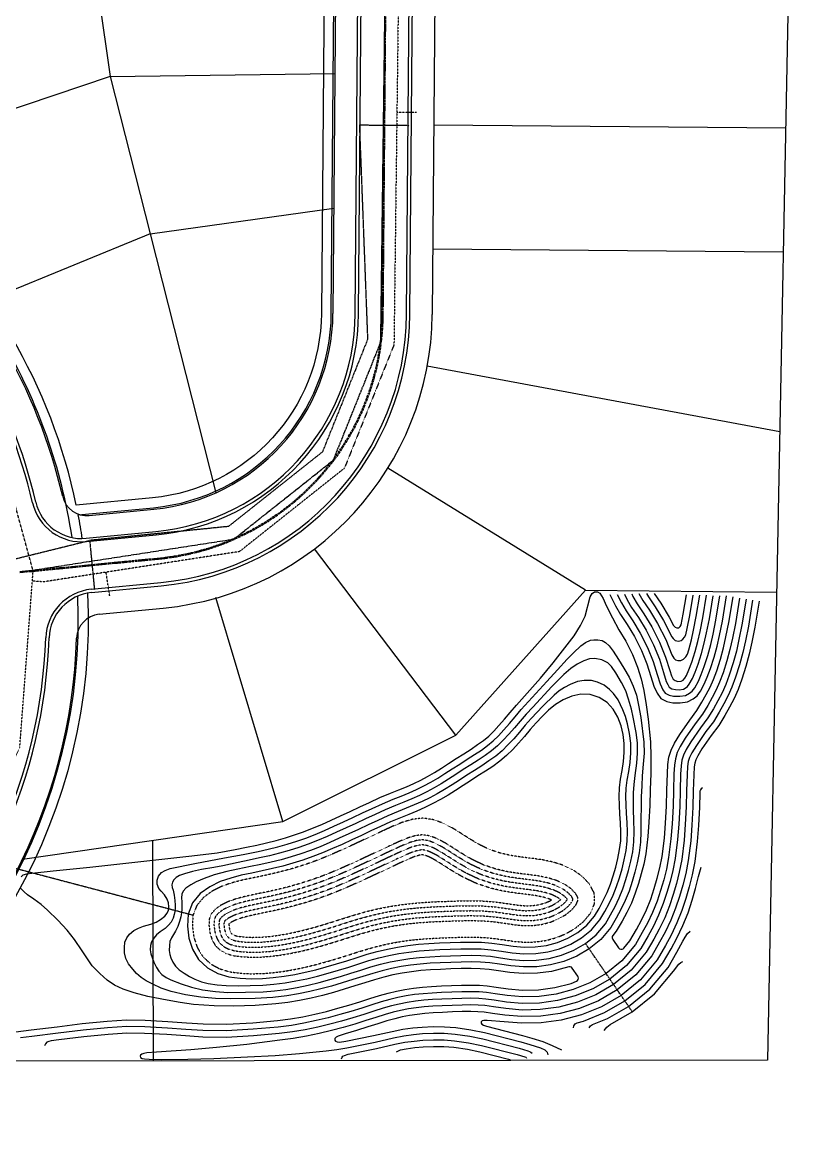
# Model space of a CAD drawing. Header units: metres. Extents: x 2434713 to 2437276, y 412026 to 418243.
# Drawn here: x 2436569 to 2437036, y 412930 to 413608 of the extents above; entities that cross this region are included whole.
import ezdxf

# ---------------------------------------------------------------- set-up
doc = ezdxf.new("R2010")
doc.units = ezdxf.units.M
for name, pattern in [('HIDDEN2', [0.1875, 0.125, -0.0625]), ('RES_SURVEY$0$CENTER', [2, 1.25, -0.25, 0.25, -0.25]), ('SANITARY', [1.7, 1.5, -0.2]), ('STORM', [0.6, 0.5, -0.1])]:
    doc.linetypes.add(name, pattern=pattern)
for name, color, linetype in [('P-CONT', 3, 'Continuous'), ('P-CURB', 2, 'Continuous'), ('P-SW', 241, 'Continuous'), ('P-U-SAN', 6, 'SANITARY'), ('P-U-STM', 4, 'STORM'), ('P-U-WAT', 7, 'HIDDEN2'), ('RES_SURVEY$0$P-LOTLINE', 3, 'Continuous')]:
    doc.layers.add(name, color=color, linetype=linetype)
doc.layers.add('RES_SURVEY$0$P-CL', color=7, linetype='RES_SURVEY$0$CENTER', lineweight=50, true_color=0xc2cc0000)

msp = doc.modelspace()

# ---------------------------------------------------------------- linework, layer by layer
at = {"layer": 'P-CONT'}
for points, elevation in [([(2437002.37, 413260.03), (2436999.82, 413244.53), (2436998.06, 413235.73), (2436996.55, 413228.94), (2436994.63, 413221.96), (2436992.37, 413214.77), (2436990.28, 413209.2), (2436988.24, 413204.47), (2436985.74, 413199.83), (2436983.08, 413194.99), (2436979.86, 413189.74), (2436975.51, 413183.9), (2436969.52, 413175.28), (2436966.53, 413170.32), (2436964.67, 413166.55), (2436963.52, 413162.81), (2436962.99, 413159.02), (2436962.68, 413153.63), (2436962.34, 413143.72), (2436962.14, 413134.06), (2436961.56, 413123.51), (2436960.88, 413114.39), (2436959.48, 413103.14), (2436958.08, 413096.03), (2436956.47, 413089.52), (2436954.64, 413083.16), (2436952.44, 413076.61), (2436949.77, 413069.92), (2436946.68, 413063.46), (2436943.55, 413057.68), (2436939.35, 413050.43), (2436931.25, 413040.65), (2436921.63, 413032.93), (2436911.87, 413027.28), (2436901.77, 413023.17), (2436891.48, 413020.46), (2436881.2, 413019.07), (2436871.1, 413018.86), (2436861.95, 413019.64), (2436854.66, 413020.72), (2436849.35, 413021.47), (2436844.86, 413021.83), (2436839.97, 413021.95), (2436834.44, 413021.87), (2436828.4, 413021.68), (2436822.27, 413021.44), (2436816.47, 413021.14), (2436811.03, 413020.73), (2436805.85, 413020.15), (2436800.78, 413019.38), (2436795.8, 413018.41), (2436790.88, 413017.24), (2436785.76, 413015.79), (2436780.13, 413014.03), (2436773.97, 413012.07), (2436767.41, 413010.03), (2436760.63, 413008.05), (2436753.65, 413006.17), (2436746.46, 413004.43), (2436739.07, 413002.88), (2436731.43, 413001.58), (2436723.54, 413000.58), (2436708.34, 412999.21), (2436692.22, 412998.31), (2436678.02, 412998.45), (2436667.69, 412999.14), (2436656.49, 412999.95), (2436642.89, 413000.67), (2436631.89, 413000.87), (2436620.38, 413000.06), (2436605.51, 412998.69), (2436590.38, 412996.76), (2436574.56, 412994.9), (2436567.69, 412994)], 952), ([(2436568.06, 413091.38), (2436569.31, 413092.55), (2436571.57, 413093.3), (2436574.66, 413093.72), (2436587.44, 413095.06), (2436609.58, 413097.31), (2436625.89, 413099.05), (2436671.19, 413104.02), (2436686.54, 413106.01), (2436697.52, 413107.93), (2436704.29, 413109.37), (2436710.52, 413110.64), (2436716.42, 413111.96), (2436722.19, 413113.39), (2436727.86, 413114.98), (2436733.41, 413116.72), (2436738.86, 413118.63), (2436744.28, 413120.76), (2436749.8, 413123.11), (2436755.44, 413125.63), (2436761.18, 413128.27), (2436766.96, 413130.96), (2436772.75, 413133.67), (2436778.64, 413136.44), (2436784.91, 413139.33), (2436791.43, 413141.99), (2436796.36, 413143.97), (2436801.02, 413145.91), (2436805.43, 413147.86), (2436809.61, 413149.91), (2436813.72, 413152.14), (2436817.89, 413154.59), (2436822.15, 413157.23), (2436826.51, 413160.03), (2436831.01, 413162.95), (2436835.6, 413165.89), (2436840.02, 413168.7), (2436844.03, 413171.37), (2436847.56, 413173.94), (2436850.7, 413176.58), (2436853.74, 413179.55), (2436856.89, 413182.96), (2436860.17, 413186.75), (2436863.65, 413190.86), (2436867.42, 413195.19), (2436881.92, 413211.6), (2436889.76, 413220.88), (2436902.45, 413237.17), (2436906.22, 413243.51), (2436908.96, 413249.09), (2436912.11, 413260.84), (2436913.15, 413262.85), (2436914.76, 413263.84), (2436916.45, 413263.86), (2436917.81, 413263.01), (2436919.95, 413259.76), (2436921.78, 413255.5), (2436925.54, 413248.08), (2436929.4, 413240.75), (2436933.6, 413233.86), (2436937.63, 413225.91), (2436940.69, 413218.3), (2436942.93, 413211.08), (2436944.47, 413204.03), (2436945.93, 413195.45), (2436947.19, 413186.78), (2436948.54, 413173.1), (2436948.71, 413164.08), (2436948.69, 413154), (2436948.35, 413144.1), (2436948.15, 413134.59), (2436947.59, 413124.41), (2436946.95, 413115.77), (2436945.65, 413105.36), (2436944.41, 413099.07), (2436942.94, 413093.14), (2436941.27, 413087.32), (2436939.29, 413081.44), (2436936.93, 413075.53), (2436934.21, 413069.81), (2436931.33, 413064.53), (2436927.82, 413058.45), (2436925.78, 413055.99), (2436925.4, 413055.28), (2436925.33, 413054.49), (2436925.66, 413053.58), (2436929.19, 413048.43), (2436929.76, 413047.88), (2436930.5, 413047.59), (2436931.3, 413047.61), (2436932.02, 413047.95), (2436932.38, 413048.29), (2436936.06, 413052.72), (2436940.06, 413059.64), (2436943.12, 413065.27), (2436946.1, 413071.52), (2436948.68, 413077.99), (2436950.82, 413084.35), (2436952.6, 413090.56), (2436954.18, 413096.9), (2436955.53, 413103.77), (2436956.9, 413114.78), (2436957.57, 413123.77), (2436958.14, 413134.21), (2436958.34, 413143.83), (2436958.69, 413153.81), (2436959, 413159.41), (2436959.61, 413163.69), (2436960.94, 413168.03), (2436963.02, 413172.24), (2436966.16, 413177.45), (2436972.26, 413186.24), (2436976.54, 413191.98), (2436979.62, 413197), (2436982.23, 413201.74), (2436984.63, 413206.22), (2436986.57, 413210.7), (2436988.59, 413216.07), (2436990.79, 413223.09), (2436992.66, 413229.91), (2436994.14, 413236.55), (2436995.88, 413245.24), (2436998.42, 413260.68)], 953), ([(2437006.31, 413259.38), (2437003.75, 413243.81), (2437001.97, 413234.9), (2437000.43, 413227.98), (2436998.47, 413220.83), (2436996.15, 413213.47), (2436993.99, 413207.7), (2436991.84, 413202.73), (2436989.25, 413197.92), (2436986.54, 413192.98), (2436983.17, 413187.49), (2436978.76, 413181.56), (2436972.88, 413173.1), (2436970.04, 413168.4), (2436968.4, 413165.07), (2436967.44, 413161.94), (2436966.97, 413158.62), (2436966.68, 413153.45), (2436966.34, 413143.6), (2436966.14, 413133.91), (2436965.55, 413123.26), (2436964.86, 413113.99), (2436963.43, 413102.5), (2436961.99, 413095.17), (2436960.33, 413088.49), (2436958.46, 413081.97), (2436956.2, 413075.23), (2436953.43, 413068.32), (2436950.25, 413061.64), (2436947.04, 413055.72), (2436942.65, 413048.13), (2436934.07, 413037.79), (2436923.9, 413029.62), (2436913.63, 413023.68), (2436903.03, 413019.36), (2436892.26, 413016.53), (2436881.51, 413015.07), (2436870.97, 413014.86), (2436861.48, 413015.67), (2436854.09, 413016.76), (2436848.91, 413017.49), (2436844.65, 413017.83), (2436839.95, 413017.95), (2436834.54, 413017.87), (2436828.54, 413017.68), (2436822.45, 413017.45), (2436816.73, 413017.15), (2436811.41, 413016.74), (2436806.37, 413016.18), (2436801.46, 413015.43), (2436796.65, 413014.5), (2436791.89, 413013.36), (2436786.9, 413011.95), (2436781.34, 413010.22), (2436775.17, 413008.25), (2436768.56, 413006.2), (2436761.71, 413004.2), (2436754.64, 413002.29), (2436747.34, 413000.53), (2436739.81, 412998.95), (2436732.02, 412997.62), (2436723.97, 412996.6), (2436708.63, 412995.22), (2436692.31, 412994.31), (2436677.87, 412994.45), (2436667.41, 412995.15), (2436656.24, 412995.96), (2436642.75, 412996.67), (2436631.99, 412996.87), (2436620.7, 412996.07), (2436605.95, 412994.71), (2436590.87, 412992.79), (2436586.35, 412992.26), (2436584.85, 412991.9), (2436583.69, 412991.38), (2436582.82, 412990.46), (2436582.32, 412989.24)], 951), ([(2436923.91, 413262.12), (2436927.36, 413255.22), (2436930.32, 413250.11), (2436934.45, 413243.99), (2436938.84, 413236.79), (2436943.1, 413228.39), (2436946.35, 413220.31), (2436948.74, 413212.61), (2436950.54, 413206.8), (2436952.51, 413202.41), (2436954.75, 413199.36), (2436958.34, 413197.48), (2436962.01, 413196.67), (2436966.5, 413196.58), (2436970.89, 413197.3), (2436974.21, 413199), (2436976.63, 413200.8), (2436978.71, 413203.65), (2436981.03, 413207.96), (2436982.86, 413212.19), (2436984.8, 413217.38), (2436986.95, 413224.22), (2436988.78, 413230.87), (2436990.23, 413237.38), (2436991.94, 413245.96), (2436994.47, 413261.33)], 954), ([(2436928.34, 413262.19), (2436930.88, 413257.12), (2436933.72, 413252.23), (2436937.82, 413246.15), (2436942.34, 413238.74), (2436946.75, 413230.04), (2436950.12, 413221.65), (2436952.56, 413213.8), (2436954.29, 413208.22), (2436955.98, 413204.44), (2436957.43, 413202.48), (2436959.72, 413201.27), (2436962.49, 413200.66), (2436966.21, 413200.59), (2436969.63, 413201.15), (2436972.09, 413202.41), (2436973.76, 413203.65), (2436975.32, 413205.79), (2436977.43, 413209.71), (2436979.15, 413213.69), (2436981.02, 413218.68), (2436983.12, 413225.35), (2436984.9, 413231.83), (2436986.31, 413238.21), (2436988.01, 413246.68), (2436990.41, 413261.27)], 955), ([(2436932.73, 413262.36), (2436934.4, 413259.02), (2436937.11, 413254.35), (2436941.19, 413248.31), (2436945.83, 413240.69), (2436950.39, 413231.7), (2436953.9, 413222.99), (2436956.38, 413214.98), (2436958.03, 413209.63), (2436958.9, 413207.7), (2436959.79, 413206.22), (2436961.42, 413205.15), (2436963.63, 413204.64), (2436965.93, 413204.6), (2436968.36, 413204.99), (2436969.97, 413205.82), (2436970.89, 413206.5), (2436971.92, 413207.92), (2436973.82, 413211.45), (2436975.44, 413215.19), (2436977.24, 413219.98), (2436979.28, 413226.48), (2436981.01, 413232.8), (2436982.4, 413239.03), (2436984.07, 413247.39), (2436986.37, 413261.35)], 956), ([(2436937.14, 413262.5), (2436937.92, 413260.92), (2436940.5, 413256.48), (2436944.55, 413250.47), (2436949.33, 413242.63), (2436954.04, 413233.35), (2436957.67, 413224.33), (2436960.2, 413216.16), (2436961.2, 413212.95), (2436962.18, 413211.02), (2436963.34, 413210.08), (2436965.05, 413209.61), (2436966.97, 413209.76), (2436968.34, 413210.45), (2436969.2, 413211.5), (2436970.22, 413213.2), (2436971.73, 413216.69), (2436973.45, 413221.28), (2436975.44, 413227.61), (2436977.13, 413233.76), (2436978.49, 413239.86), (2436980.14, 413248.11), (2436982.38, 413261.75)], 957), ([(2436941.45, 413262.82), (2436943.89, 413258.6), (2436947.92, 413252.63), (2436952.83, 413244.58), (2436957.69, 413235.01), (2436961.44, 413225.68), (2436962.6, 413223.72), (2436963.58, 413222.74), (2436965.05, 413222.31), (2436966.93, 413222.33), (2436968.53, 413223.05), (2436969.78, 413224.44), (2436970.78, 413226.11), (2436971.6, 413228.74), (2436973.25, 413234.73), (2436974.57, 413240.69), (2436976.2, 413248.83), (2436978.33, 413261.74)], 958), ([(2436946.13, 413262.72), (2436947.29, 413260.73), (2436951.29, 413254.79), (2436956.32, 413246.53), (2436961.33, 413236.66), (2436962.12, 413235.46), (2436963.38, 413234.44), (2436964.5, 413234.06), (2436965.73, 413233.98), (2436967.01, 413234.32), (2436968.11, 413235.12), (2436969.06, 413236.31), (2436969.82, 413237.76), (2436970.66, 413241.51), (2436972.27, 413249.55), (2436974.27, 413261.7)], 959), ([(2436950.68, 413262.85), (2436954.66, 413256.95), (2436959.82, 413248.48), (2436962.4, 413243.4), (2436963.37, 413242.38), (2436964.41, 413242.01), (2436965.57, 413242.08), (2436966.48, 413242.81), (2436967.06, 413243.9), (2436968.33, 413250.26), (2436970.26, 413262.02)], 960), ([(2437010.26, 413258.73), (2437007.69, 413243.09), (2437005.88, 413234.08), (2437004.32, 413227.02), (2437002.31, 413219.7), (2436999.94, 413212.17), (2436997.7, 413206.2), (2436995.44, 413200.98), (2436992.77, 413196.01), (2436990, 413190.96), (2436986.49, 413185.25), (2436982, 413179.23), (2436976.24, 413170.92), (2436973.56, 413166.48), (2436972.13, 413163.59), (2436971.36, 413161.07), (2436970.96, 413158.23), (2436970.67, 413153.27), (2436970.34, 413143.49), (2436970.13, 413133.76), (2436969.55, 413123), (2436968.85, 413113.59), (2436967.38, 413101.87), (2436965.9, 413094.3), (2436964.2, 413087.45), (2436962.28, 413080.78), (2436959.95, 413073.86), (2436957.1, 413066.71), (2436953.81, 413059.82), (2436950.53, 413053.77), (2436945.94, 413045.84), (2436936.89, 413034.92), (2436926.17, 413026.31), (2436915.4, 413020.07), (2436904.3, 413015.56), (2436893.04, 413012.6), (2436881.82, 413011.08), (2436870.84, 413010.86), (2436861.02, 413011.69), (2436853.52, 413012.8), (2436848.47, 413013.51), (2436844.44, 413013.84), (2436839.93, 413013.95), (2436834.63, 413013.87), (2436828.68, 413013.68), (2436822.63, 413013.45), (2436816.98, 413013.16), (2436811.78, 413012.76), (2436806.89, 413012.21), (2436802.14, 413011.49), (2436797.49, 413010.59), (2436792.9, 413009.49), (2436788.04, 413008.12), (2436782.54, 413006.41), (2436776.37, 413004.43), (2436769.72, 413002.37), (2436762.79, 413000.35), (2436755.63, 412998.42), (2436748.22, 412996.63), (2436740.56, 412995.02), (2436732.61, 412993.67), (2436724.41, 412992.62), (2436704.45, 412990.04), (2436686.1, 412988.1), (2436670.75, 412986.81), (2436649.82, 412985.44), (2436644.06, 412984.96), (2436642.28, 412984.61), (2436641.05, 412984.1), (2436640.32, 412983.51), (2436640.05, 412982.86), (2436640.32, 412982.16), (2436641.21, 412981.52), (2436642.61, 412981.25), (2436645.42, 412981.04), (2436652.65, 412981.01), (2436668.94, 412981.21), (2436684.6, 412981.55), (2436704.9, 412982.45), (2436721.59, 412983.34), (2436736.29, 412984.57), (2436752.49, 412986.22), (2436758.98, 412987.02), (2436764.97, 412987.99), (2436782.01, 412991.49), (2436793.19, 412994.02), (2436799.4, 412995.31), (2436805.21, 412996.09), (2436810.68, 412996.58), (2436817.28, 412996.83), (2436823.87, 412996.77), (2436830.48, 412996.28), (2436839.28, 412995.02), (2436847.22, 412993.34), (2436869.04, 412987.77), (2436874.45, 412986.27), (2436875.47, 412985.85), (2436876.25, 412985.38), (2436876.93, 412984.86)], 950), ([(2437014.21, 413258.08), (2437011.62, 413242.37), (2437009.8, 413233.25), (2437008.2, 413226.05), (2437006.14, 413218.57), (2437003.72, 413210.86), (2437001.41, 413204.71), (2436999.05, 413199.24), (2436996.28, 413194.1), (2436993.46, 413188.95), (2436989.8, 413183), (2436985.25, 413176.89), (2436979.59, 413168.75), (2436977.07, 413164.56), (2436975.86, 413162.1), (2436975.27, 413160.2), (2436974.94, 413157.84), (2436974.67, 413153.08), (2436974.34, 413143.38), (2436974.13, 413133.61), (2436973.54, 413122.74), (2436972.83, 413113.2), (2436971.33, 413101.24), (2436969.8, 413093.43), (2436968.06, 413086.42), (2436966.1, 413079.59), (2436963.71, 413072.48), (2436960.77, 413065.11), (2436957.38, 413058), (2436954.01, 413051.81), (2436949.24, 413043.54), (2436939.71, 413032.06), (2436928.44, 413023), (2436917.16, 413016.47), (2436905.57, 413011.76), (2436893.82, 413008.67), (2436882.13, 413007.09), (2436870.71, 413006.85), (2436860.56, 413007.72), (2436852.95, 413008.84), (2436848.03, 413009.54), (2436844.23, 413009.84), (2436839.91, 413009.95), (2436834.72, 413009.88), (2436828.82, 413009.69), (2436822.81, 413009.46), (2436817.24, 413009.17), (2436812.16, 413008.78), (2436807.42, 413008.25), (2436802.82, 413007.55), (2436798.34, 413006.68), (2436793.91, 413005.62), (2436789.17, 413004.28), (2436783.74, 413002.59), (2436777.57, 413000.62), (2436770.87, 412998.54), (2436763.88, 412996.5), (2436759.69, 412995.11), (2436758.53, 412994.47), (2436757.8, 412993.66), (2436757.65, 412992.7), (2436758.14, 412992.01), (2436759.15, 412991.59), (2436760.58, 412991.42), (2436764.29, 412991.94), (2436781.17, 412995.4), (2436792.35, 412997.93), (2436798.72, 412999.25), (2436804.76, 413000.07), (2436810.42, 413000.57), (2436817.23, 413000.83), (2436824.03, 413000.76), (2436830.91, 413000.26), (2436839.98, 412998.96), (2436848.13, 412997.24), (2436870.06, 412991.63), (2436875.61, 412990.1), (2436881.96, 412987.99), (2436884.69, 412986.69), (2436886.04, 412985.37), (2436886.41, 412983.72)], 949), ([(2436979.89, 413145.31), (2436979.08, 413144.65), (2436978.65, 413144), (2436978.4, 413143.23), (2436978.32, 413142.3), (2436978.13, 413133.46), (2436977.53, 413122.48), (2436976.81, 413112.8), (2436975.28, 413100.6), (2436973.71, 413092.57), (2436971.92, 413085.38), (2436969.92, 413078.4), (2436967.46, 413071.1), (2436964.43, 413063.5), (2436960.94, 413056.19), (2436957.5, 413049.86), (2436952.53, 413041.25), (2436942.53, 413029.19), (2436930.7, 413019.69), (2436918.92, 413012.87), (2436906.83, 413007.96), (2436894.6, 413004.74), (2436882.44, 413003.09), (2436870.58, 413002.85), (2436860.1, 413003.74), (2436849.72, 413004.49), (2436847.86, 413004.44), (2436846.86, 413004.26), (2436846.19, 413003.71), (2436846.2, 413002.96), (2436846.63, 413002.27), (2436847.48, 413001.75), (2436849.33, 413001.06), (2436871.09, 412995.5), (2436876.78, 412993.93), (2436883.34, 412991.74), (2436889.02, 412989.43), (2436894.63, 412986.8)], 948), ([(2436902.06, 413000.09), (2436902.22, 413001.32), (2436902.97, 413002.43), (2436904.18, 413003.12), (2436908.1, 413004.15), (2436920.69, 413009.27), (2436932.97, 413016.38), (2436945.35, 413026.33), (2436955.82, 413038.96), (2436960.99, 413047.9), (2436964.51, 413054.37), (2436968.1, 413061.9), (2436971.22, 413069.72), (2436973.74, 413077.21), (2436975.79, 413084.35), (2436977.61, 413091.7), (2436979.17, 413097.24)], 947), ([(2436560.24, 412997.06), (2436574.07, 412998.87), (2436589.9, 413000.73), (2436605.08, 413002.66), (2436620.05, 413004.04), (2436631.78, 413004.87), (2436643.03, 413004.66), (2436656.74, 413003.94), (2436667.97, 413003.13), (2436678.18, 413002.45), (2436692.13, 413002.31), (2436708.05, 413003.2), (2436723.11, 413004.56), (2436730.84, 413005.54), (2436738.32, 413006.82), (2436745.58, 413008.33), (2436752.66, 413010.04), (2436759.55, 413011.9), (2436766.26, 413013.86), (2436772.77, 413015.88), (2436778.93, 413017.85), (2436784.62, 413019.62), (2436789.87, 413021.11), (2436794.96, 413022.32), (2436800.1, 413023.32), (2436805.32, 413024.11), (2436810.66, 413024.71), (2436816.21, 413025.14), (2436822.09, 413025.44), (2436828.26, 413025.68), (2436834.35, 413025.87), (2436839.99, 413025.95), (2436845.07, 413025.83), (2436849.8, 413025.44), (2436855.23, 413024.68), (2436862.41, 413023.62), (2436871.23, 413022.87), (2436880.89, 413023.06), (2436890.7, 413024.4), (2436900.5, 413026.97), (2436903.7, 413028.27), (2436904.36, 413028.71), (2436904.8, 413029.37), (2436904.94, 413030.16), (2436904.77, 413030.93), (2436904.59, 413031.25), (2436901.25, 413036.14), (2436900.68, 413036.69), (2436899.94, 413036.98), (2436899.09, 413036.94), (2436888.75, 413034.22), (2436880.11, 413033.05), (2436871.56, 413032.88), (2436863.56, 413033.56), (2436856.66, 413034.57), (2436850.9, 413035.39), (2436845.59, 413035.82), (2436840.05, 413035.95), (2436834.12, 413035.87), (2436827.9, 413035.67), (2436821.64, 413035.43), (2436815.57, 413035.12), (2436809.72, 413034.67), (2436804.02, 413034.03), (2436798.39, 413033.17), (2436792.84, 413032.1), (2436787.35, 413030.79), (2436781.77, 413029.21), (2436775.92, 413027.39), (2436769.77, 413025.42), (2436763.38, 413023.44), (2436756.84, 413021.53), (2436750.18, 413019.73), (2436743.39, 413018.09), (2436736.45, 413016.64), (2436729.37, 413015.43), (2436722.12, 413014.51), (2436709.51, 413013.6), (2436696.64, 413013.19), (2436684.84, 413013.31), (2436672.27, 413014.23), (2436664.25, 413015.32), (2436656.32, 413016.74), (2436644.62, 413018.99), (2436636.35, 413021.25), (2436629.75, 413023.42), (2436624.48, 413025.92), (2436620.06, 413028.93), (2436615.63, 413033.02), (2436611.12, 413037.62), (2436604.91, 413046.68), (2436600.41, 413053.43), (2436595.92, 413059.11), (2436590.29, 413065.22), (2436584.01, 413071.18), (2436580.17, 413074.6), (2436575.83, 413077.94), (2436571.98, 413080.61), (2436569.89, 413082.28), (2436567.89, 413084.37)], 953), ([(2436911.34, 413000.07), (2436912.34, 413001.26), (2436913.55, 413002.05), (2436922.45, 413005.67), (2436935.24, 413013.07), (2436948.17, 413023.46), (2436959.12, 413036.66), (2436964.48, 413045.94), (2436968.07, 413052.55), (2436969.45, 413055), (2436970.95, 413057.07), (2436972.39, 413058.62)], 946), ([(2436920.46, 412998.48), (2436922.1, 413000.46), (2436924.21, 413002.07), (2436937.51, 413009.76), (2436950.99, 413020.6), (2436962.41, 413034.37), (2436965.56, 413038.57), (2436966.87, 413039.7), (2436968.08, 413040.2)], 945), ([(2436761.68, 412981.4), (2436762.06, 412982.35), (2436762.62, 412982.96), (2436763.47, 412983.38), (2436765.69, 412984.06), (2436782.86, 412987.58), (2436794.04, 412990.11), (2436800.07, 412991.36), (2436805.65, 412992.11), (2436810.93, 412992.59), (2436817.34, 412992.83), (2436823.7, 412992.77), (2436830.05, 412992.3), (2436838.58, 412991.07), (2436846.32, 412989.44), (2436868.01, 412983.9), (2436872.6, 412982.64), (2436873.08, 412982.42), (2436873.37, 412982.15), (2436873.58, 412981.81)], 951), ([(2436795, 412985.65), (2436796.19, 412986.27), (2436797.47, 412986.74), (2436800.75, 412987.42), (2436806.1, 412988.14), (2436811.19, 412988.59), (2436817.4, 412988.83), (2436823.54, 412988.77), (2436829.61, 412988.32), (2436837.89, 412987.13), (2436845.41, 412985.55), (2436862.58, 412981.16), (2436863.3, 412980.94), (2436863.72, 412980.73), (2436863.83, 412980.56)], 952)]:
    msp.add_lwpolyline(points, dxfattribs=dict(at, elevation=elevation))
for points, elevation in [([(2436942.65, 413118.72), (2436942.46, 413112.34), (2436941.69, 413105.98), (2436940.51, 413099.94), (2436939.08, 413094.18), (2436937.45, 413088.51), (2436935.54, 413082.82), (2436933.27, 413077.14), (2436930.64, 413071.63), (2436927.84, 413066.48), (2436924.53, 413060.75), (2436918.55, 413053.54), (2436911.43, 413047.82), (2436903.93, 413043.48), (2436896.06, 413040.28), (2436887.97, 413038.15), (2436879.8, 413037.04), (2436871.69, 413036.88), (2436864.02, 413037.53), (2436857.23, 413038.53), (2436851.34, 413039.37), (2436845.8, 413039.81), (2436840.07, 413039.95), (2436834.03, 413039.87), (2436827.76, 413039.67), (2436821.46, 413039.43), (2436815.32, 413039.11), (2436809.34, 413038.65), (2436803.49, 413038), (2436797.71, 413037.12), (2436791.99, 413036.01), (2436786.34, 413034.66), (2436780.63, 413033.04), (2436774.72, 413031.2), (2436768.57, 413029.24), (2436762.22, 413027.27), (2436755.76, 413025.38), (2436749.19, 413023.61), (2436742.51, 413021.99), (2436735.71, 413020.57), (2436728.78, 413019.39), (2436720.24, 413018.41), (2436709.48, 413017.84), (2436694.56, 413017.53), (2436685.64, 413017.83), (2436676.65, 413018.56), (2436667.49, 413020.01), (2436658.85, 413022.15), (2436652.77, 413024.15), (2436647.61, 413026.4), (2436643.73, 413028.58), (2436640.63, 413030.46), (2436637.9, 413033.01), (2436635.59, 413035.62), (2436633.04, 413038.71), (2436631.28, 413041.99), (2436630.62, 413045.51), (2436630.49, 413048.72), (2436630.87, 413051.97), (2436631.89, 413054.61), (2436633.51, 413056.72), (2436636.26, 413058.94), (2436639.05, 413060.45), (2436642.1, 413061.56), (2436646.44, 413062.8), (2436649.72, 413064), (2436652.43, 413065.62), (2436655.03, 413067.58), (2436656.39, 413069.39), (2436657.12, 413071.34), (2436657.41, 413073.27), (2436657.18, 413075.68), (2436656.35, 413077.87), (2436654.81, 413080.49), (2436652.7, 413082.77), (2436651.38, 413084.33), (2436650.36, 413087.03), (2436650.42, 413089.49), (2436651.14, 413091.78), (2436652.88, 413093.94), (2436655.11, 413095.32), (2436658.11, 413096.4), (2436673.01, 413099.46), (2436691.09, 413102.82), (2436702.29, 413104.93), (2436711.35, 413106.73), (2436717.33, 413108.06), (2436723.21, 413109.53), (2436728.99, 413111.14), (2436734.67, 413112.92), (2436740.25, 413114.88), (2436745.8, 413117.06), (2436751.4, 413119.44), (2436757.09, 413121.99), (2436762.85, 413124.64), (2436768.65, 413127.33), (2436774.45, 413130.05), (2436780.32, 413132.81), (2436786.51, 413135.66), (2436792.93, 413138.29), (2436797.87, 413140.27), (2436802.6, 413142.23), (2436807.12, 413144.24), (2436811.44, 413146.35), (2436815.69, 413148.65), (2436819.96, 413151.16), (2436824.28, 413153.85), (2436828.68, 413156.67), (2436833.18, 413159.59), (2436837.75, 413162.52), (2436842.2, 413165.35), (2436846.32, 413168.08), (2436850.03, 413170.79), (2436853.38, 413173.61), (2436856.61, 413176.76), (2436859.87, 413180.29), (2436863.21, 413184.15), (2436866.69, 413188.25), (2436870.4, 413192.52), (2436885.91, 413209.58), (2436892.25, 413216.61), (2436898.05, 413223.08), (2436901.88, 413226.98), (2436906.32, 413231.07), (2436909.32, 413233.19), (2436912.18, 413234.48), (2436914.3, 413234.82), (2436916.76, 413234.76), (2436919.21, 413234.28), (2436921.33, 413233.19), (2436923.47, 413231.07), (2436925.9, 413227.94), (2436929.18, 413222.95), (2436932.43, 413217.71), (2436935.62, 413212.17), (2436938.04, 413206.67), (2436939.97, 413201.19), (2436941.33, 413195.32), (2436942.76, 413187.82), (2436944.55, 413172.82), (2436944.69, 413166.17), (2436944.17, 413159.65), (2436943.51, 413152.54), (2436943.18, 413146.42), (2436942.85, 413139.8), (2436942.79, 413133.41), (2436942.65, 413126.86)], 952), ([(2436714.3, 413021.94), (2436721.31, 413022.47), (2436728.19, 413023.35), (2436734.96, 413024.5), (2436741.63, 413025.89), (2436748.2, 413027.48), (2436754.68, 413029.23), (2436761.07, 413031.1), (2436767.37, 413033.05), (2436773.52, 413035.02), (2436779.49, 413036.88), (2436785.33, 413038.53), (2436791.15, 413039.92), (2436797.03, 413041.06), (2436802.97, 413041.96), (2436808.97, 413042.63), (2436815.06, 413043.1), (2436821.28, 413043.42), (2436827.62, 413043.66), (2436833.94, 413043.87), (2436840.09, 413043.95), (2436846.01, 413043.81), (2436851.78, 413043.34), (2436857.8, 413042.49), (2436864.48, 413041.51), (2436871.82, 413040.88), (2436879.49, 413041.04), (2436887.19, 413042.08), (2436894.8, 413044.08), (2436902.17, 413047.08), (2436909.16, 413051.13), (2436915.73, 413056.41), (2436921.23, 413063.04), (2436924.35, 413068.44), (2436927.08, 413073.45), (2436929.6, 413078.74), (2436931.78, 413084.2), (2436933.63, 413089.7), (2436935.21, 413095.21), (2436936.6, 413100.81), (2436937.74, 413106.61), (2436938.47, 413112.64), (2436938.64, 413118.69), (2436938.38, 413125.93), (2436938.3, 413131.81), (2436938.26, 413137.74), (2436938.3, 413142.21), (2436938.65, 413147.17), (2436939.19, 413152.74), (2436940.19, 413160.14), (2436940.69, 413166.28), (2436940.55, 413172.54), (2436939.81, 413178.75), (2436938.1, 413187.92), (2436936.99, 413192.85), (2436935.18, 413198.91), (2436933.55, 413203.88), (2436931.03, 413208.92), (2436927.54, 413214.85), (2436924.87, 413218.63), (2436922.65, 413220.93), (2436919.01, 413222.71), (2436914.93, 413223.38), (2436911.59, 413223.16), (2436908.18, 413222.12), (2436904.17, 413220.04), (2436900.39, 413217.45), (2436896.09, 413213.81), (2436888.96, 413206.47), (2436877.29, 413194.06), (2436873.37, 413189.84), (2436869.72, 413185.64), (2436866.25, 413181.55), (2436862.85, 413177.63), (2436859.48, 413173.97), (2436856.07, 413170.65), (2436852.5, 413167.64), (2436848.6, 413164.8), (2436844.38, 413162), (2436839.9, 413159.15), (2436835.35, 413156.23), (2436830.85, 413153.31), (2436826.42, 413150.47), (2436822.02, 413147.74), (2436817.65, 413145.17), (2436813.28, 413142.8), (2436808.81, 413140.61), (2436804.18, 413138.55), (2436799.38, 413136.56), (2436794.43, 413134.58), (2436788.1, 413131.99), (2436782.01, 413129.19), (2436776.15, 413126.43), (2436770.34, 413123.71), (2436764.53, 413121.01), (2436758.74, 413118.35), (2436753, 413115.78), (2436747.31, 413113.36), (2436741.65, 413111.13), (2436735.93, 413109.12), (2436730.13, 413107.31), (2436724.23, 413105.66), (2436718.25, 413104.17), (2436712.19, 413102.82), (2436705.92, 413101.54), (2436699.35, 413100.14), (2436690.05, 413098.11), (2436684.55, 413097.1), (2436677.03, 413095.77), (2436671.64, 413094.59), (2436666.79, 413093.25), (2436663.84, 413092.24), (2436661.74, 413090.99), (2436660.32, 413089.66), (2436659.67, 413088.24), (2436659.27, 413086.67), (2436659.39, 413085.05), (2436659.92, 413083.31), (2436660.63, 413080.36), (2436661.08, 413077.19), (2436661.2, 413074.34), (2436661.22, 413072.49), (2436661.08, 413070.48), (2436660.68, 413068.57), (2436659.94, 413066.42), (2436658.72, 413063.99), (2436657.23, 413062.1), (2436655.1, 413060.12), (2436652.22, 413058.15), (2436649.95, 413056.26), (2436648.23, 413054.28), (2436646.95, 413052.15), (2436646.21, 413049.97), (2436646.14, 413047.27), (2436646.53, 413044.89), (2436647.25, 413042.55), (2436648.34, 413039.71), (2436649.91, 413036.64), (2436651.39, 413034.35), (2436653.24, 413032.35), (2436655.84, 413030.48), (2436658.67, 413029.03), (2436664.75, 413026.69), (2436671.08, 413024.64), (2436677.82, 413023.05), (2436685.64, 413021.96), (2436692.94, 413021.54)], 951), ([(2436706.5, 413025.62), (2436714.11, 413025.93), (2436720.91, 413026.45), (2436727.6, 413027.3), (2436734.22, 413028.43), (2436740.75, 413029.8), (2436747.21, 413031.36), (2436753.59, 413033.08), (2436759.92, 413034.93), (2436766.16, 413036.87), (2436772.31, 413038.83), (2436778.35, 413040.71), (2436784.32, 413042.4), (2436790.3, 413043.83), (2436796.35, 413045), (2436802.45, 413045.93), (2436808.59, 413046.62), (2436814.8, 413047.09), (2436821.1, 413047.42), (2436827.48, 413047.66), (2436833.85, 413047.87), (2436840.11, 413047.95), (2436846.22, 413047.81), (2436852.23, 413047.32), (2436858.38, 413046.45), (2436864.95, 413045.48), (2436871.95, 413044.89), (2436879.18, 413045.03), (2436886.41, 413046.01), (2436893.53, 413047.89), (2436900.41, 413050.68), (2436906.89, 413054.44), (2436912.91, 413059.27), (2436917.94, 413065.34), (2436920.87, 413070.4), (2436923.51, 413075.27), (2436925.93, 413080.35), (2436928.02, 413085.58), (2436929.81, 413090.89), (2436931.35, 413096.25), (2436932.69, 413101.67), (2436933.79, 413107.24), (2436934.48, 413112.94), (2436934.64, 413118.67), (2436934.41, 413124.25), (2436934.03, 413129.64), (2436933.72, 413134.87), (2436933.63, 413139.99), (2436933.83, 413144.99), (2436934.42, 413149.96), (2436935.32, 413155.11), (2436936.22, 413160.62), (2436936.69, 413166.4), (2436936.56, 413172.26), (2436935.87, 413178.08), (2436934.57, 413183.88), (2436933.32, 413188.39), (2436931.83, 413192.46), (2436929.01, 413198.4), (2436926.22, 413202.34), (2436923.77, 413204.74), (2436920.46, 413207.24), (2436916.42, 413209.21), (2436912.77, 413210.17), (2436908.4, 413210.07), (2436904.42, 413209.45), (2436899.9, 413207.72), (2436896.44, 413205.99), (2436893.27, 413203.88), (2436890.2, 413201.27), (2436883.35, 413194.63), (2436876.35, 413187.17), (2436872.76, 413183.04), (2436869.28, 413178.94), (2436865.83, 413174.96), (2436862.35, 413171.18), (2436858.76, 413167.68), (2436854.97, 413164.49), (2436850.89, 413161.51), (2436846.56, 413158.64), (2436842.06, 413155.78), (2436837.52, 413152.87), (2436833.02, 413149.95), (2436828.55, 413147.08), (2436824.09, 413144.32), (2436819.62, 413141.69), (2436815.11, 413139.24), (2436810.5, 413136.99), (2436805.75, 413134.88), (2436800.9, 413132.86), (2436795.94, 413130.87), (2436789.69, 413128.32), (2436783.7, 413125.56), (2436777.85, 413122.81), (2436772.03, 413120.09), (2436766.21, 413117.38), (2436760.4, 413114.71), (2436754.6, 413112.11), (2436748.82, 413109.65), (2436743.04, 413107.38), (2436737.2, 413105.33), (2436731.27, 413103.47), (2436725.25, 413101.79), (2436719.17, 413100.28), (2436713.02, 413098.9), (2436706.74, 413097.62), (2436699.17, 413096.02), (2436692.44, 413094.6), (2436684.69, 413092.62), (2436678.69, 413090.42), (2436673.87, 413088.29), (2436670.66, 413086.6), (2436667.63, 413084.61), (2436666.02, 413082.83), (2436665.28, 413080.84), (2436665.11, 413078.72), (2436665.2, 413076.33), (2436665.31, 413073.94), (2436665.29, 413071.84), (2436665.03, 413069.63), (2436664.59, 413067.24), (2436663.91, 413064.45), (2436662.89, 413061.43), (2436661.46, 413058.65), (2436660.2, 413056.45), (2436658.96, 413054.51), (2436658.04, 413052.31), (2436657.68, 413049.81), (2436657.6, 413046.93), (2436657.96, 413044.5), (2436658.63, 413042.33), (2436659.82, 413039.72), (2436661.38, 413037.36), (2436663.57, 413035.18), (2436666.58, 413033.08), (2436669.81, 413031.17), (2436673.16, 413029.48), (2436677.05, 413027.97), (2436681.19, 413026.86), (2436686.58, 413026.12), (2436692.11, 413025.72), (2436699.33, 413025.54)], 950)]:
    msp.add_lwpolyline(points, close=True, dxfattribs=dict(at, elevation=elevation))
at = {"layer": 'P-CONT', "elevation": 949, "flags": 128}
msp.add_lwpolyline([(2436914.65, 413067.63), (2436917.38, 413072.35), (2436919.95, 413077.08), (2436922.27, 413081.95), (2436924.27, 413086.96), (2436925.99, 413092.08), (2436927.48, 413097.28), (2436928.79, 413102.54), (2436929.83, 413107.86), (2436930.48, 413113.24), (2436930.64, 413118.64), (2436930.41, 413124.03), (2436930.03, 413129.39), (2436929.72, 413134.72), (2436929.63, 413140.03), (2436929.84, 413145.3), (2436930.46, 413150.54), (2436931.38, 413155.78), (2436932.24, 413161.1), (2436932.68, 413166.52), (2436932.56, 413171.98), (2436931.92, 413177.4), (2436930.73, 413182.75), (2436928.82, 413187.92), (2436926.01, 413192.76), (2436922.23, 413196.92), (2436917.48, 413199.97), (2436912.06, 413201.65), (2436906.43, 413201.85), (2436900.94, 413200.71), (2436895.81, 413198.54), (2436891.15, 413195.62), (2436886.91, 413192.18), (2436882.99, 413188.44), (2436879.32, 413184.49), (2436875.79, 413180.43), (2436872.32, 413176.34), (2436868.82, 413172.29), (2436865.22, 413168.39), (2436861.45, 413164.71), (2436857.43, 413161.34), (2436853.17, 413158.23), (2436848.74, 413155.29), (2436844.21, 413152.41), (2436839.69, 413149.5), (2436835.18, 413146.59), (2436830.69, 413143.7), (2436826.16, 413140.89), (2436821.59, 413138.2), (2436816.94, 413135.68), (2436812.19, 413133.36), (2436807.33, 413131.2), (2436802.41, 413129.16), (2436797.44, 413127.16), (2436791.29, 413124.65), (2436785.38, 413121.93), (2436779.55, 413119.19), (2436773.73, 413116.46), (2436767.89, 413113.75), (2436762.05, 413111.06), (2436756.2, 413108.45), (2436750.34, 413105.95), (2436744.43, 413103.63), (2436738.46, 413101.53), (2436732.4, 413099.63), (2436726.28, 413097.92), (2436720.09, 413096.38), (2436713.86, 413094.99), (2436707.55, 413093.71), (2436701.18, 413092.35), (2436694.76, 413090.7), (2436688.36, 413088.5), (2436682.15, 413085.46), (2436676.38, 413081.24), (2436671.63, 413075.62), (2436668.99, 413068.78), (2436668.57, 413061.5), (2436669.56, 413054.39), (2436671.69, 413047.63), (2436675.39, 413041.48), (2436680.67, 413036.45), (2436686.94, 413032.97), (2436693.68, 413031.01), (2436700.52, 413030.1), (2436707.27, 413029.8), (2436713.92, 413029.93), (2436720.5, 413030.43), (2436727.02, 413031.26), (2436733.47, 413032.36), (2436739.87, 413033.7), (2436746.21, 413035.24), (2436752.51, 413036.93), (2436758.76, 413038.76), (2436764.96, 413040.68), (2436771.11, 413042.65), (2436777.21, 413044.55), (2436783.31, 413046.27), (2436789.46, 413047.74), (2436795.66, 413048.94), (2436801.92, 413049.9), (2436808.22, 413050.6), (2436814.55, 413051.08), (2436820.92, 413051.41), (2436827.34, 413051.66), (2436833.76, 413051.87), (2436840.13, 413051.95), (2436846.43, 413051.8), (2436852.67, 413051.3), (2436858.95, 413050.41), (2436865.41, 413049.46), (2436872.08, 413048.89), (2436878.87, 413049.03), (2436885.63, 413049.95), (2436892.26, 413051.69), (2436898.64, 413054.28), (2436904.63, 413057.75), (2436910.09, 413062.14)], close=True, dxfattribs=at)
at = {"layer": 'P-CONT', "linetype": 'HIDDEN2', "flags": 128}
for points, elevation in [([(2436786.65, 413119.21), (2436780.83, 413116.48), (2436775, 413113.74), (2436769.15, 413111.02), (2436763.29, 413108.33), (2436757.4, 413105.7), (2436751.47, 413103.17), (2436745.48, 413100.82), (2436739.4, 413098.68), (2436733.25, 413096.76), (2436727.04, 413095.02), (2436720.78, 413093.46), (2436714.48, 413092.06), (2436708.17, 413090.77), (2436701.87, 413089.43), (2436695.63, 413087.82), (2436689.51, 413085.73), (2436683.71, 413082.89), (2436678.45, 413079.03), (2436674.25, 413074.07), (2436671.96, 413068.13), (2436671.59, 413061.62), (2436672.49, 413055.05), (2436674.44, 413048.87), (2436677.75, 413043.37), (2436682.46, 413038.89), (2436688.1, 413035.76), (2436694.3, 413033.95), (2436700.78, 413033.09), (2436707.31, 413032.8), (2436713.78, 413032.93), (2436720.2, 413033.42), (2436726.57, 413034.23), (2436732.91, 413035.31), (2436739.21, 413036.63), (2436745.47, 413038.14), (2436751.7, 413039.82), (2436757.9, 413041.63), (2436764.06, 413043.54), (2436770.21, 413045.51), (2436776.36, 413047.42), (2436782.55, 413049.17), (2436788.82, 413050.67), (2436795.15, 413051.9), (2436801.53, 413052.87), (2436807.94, 413053.59), (2436814.36, 413054.08), (2436820.79, 413054.41), (2436827.23, 413054.66), (2436833.69, 413054.87), (2436840.15, 413054.95), (2436846.59, 413054.8), (2436853, 413054.28), (2436859.38, 413053.38), (2436865.75, 413052.44), (2436872.17, 413051.89), (2436878.63, 413052.02), (2436885.04, 413052.89), (2436891.31, 413054.54), (2436897.32, 413056.98), (2436902.93, 413060.23), (2436907.97, 413064.28), (2436912.1, 413069.26), (2436914.74, 413075.26), (2436914.52, 413081.59), (2436911.34, 413087.34), (2436906.82, 413092.03), (2436901.52, 413095.68), (2436895.68, 413098.41), (2436889.51, 413100.36), (2436883.16, 413101.68), (2436876.77, 413102.57), (2436870.38, 413103.34), (2436864.01, 413104.32), (2436857.71, 413105.77), (2436851.59, 413107.82), (2436845.76, 413110.53), (2436840.18, 413113.77), (2436834.74, 413117.24), (2436829.27, 413120.66), (2436823.57, 413123.67), (2436817.48, 413125.92), (2436811.11, 413126.9), (2436804.73, 413126.22), (2436798.48, 413124.35), (2436792.48, 413121.9)], 948.5), ([(2436790.86, 413110.14), (2436785.08, 413107.43), (2436779.23, 413104.68), (2436773.34, 413101.95), (2436767.42, 413099.22), (2436761.4, 413096.53), (2436755.26, 413093.92), (2436748.97, 413091.45), (2436742.56, 413089.19), (2436736.09, 413087.17), (2436729.6, 413085.35), (2436723.08, 413083.73), (2436716.57, 413082.28), (2436710.2, 413080.98), (2436704.15, 413079.69), (2436698.5, 413078.24), (2436693.35, 413076.47), (2436688.9, 413074.29), (2436685.31, 413071.67), (2436682.97, 413068.9), (2436681.85, 413066), (2436681.63, 413062.02), (2436682.28, 413057.25), (2436683.62, 413053.01), (2436685.63, 413049.69), (2436688.43, 413047.01), (2436691.97, 413045.05), (2436696.37, 413043.76), (2436701.66, 413043.06), (2436707.43, 413042.81), (2436713.3, 413042.92), (2436719.19, 413043.37), (2436725.1, 413044.12), (2436731.04, 413045.14), (2436737.01, 413046.38), (2436742.99, 413047.83), (2436748.99, 413049.45), (2436755.01, 413051.21), (2436761.06, 413053.08), (2436767.2, 413055.04), (2436773.51, 413057.01), (2436780.03, 413058.85), (2436786.71, 413060.45), (2436793.45, 413061.76), (2436800.22, 413062.79), (2436807, 413063.54), (2436813.72, 413064.06), (2436820.34, 413064.4), (2436826.88, 413064.65), (2436833.46, 413064.86), (2436840.2, 413064.96), (2436847.11, 413064.79), (2436854.1, 413064.22), (2436860.8, 413063.28), (2436866.91, 413062.38), (2436872.5, 413061.9), (2436877.86, 413062.01), (2436883.09, 413062.72), (2436888.14, 413064.05), (2436892.91, 413065.99), (2436897.26, 413068.5), (2436900.92, 413071.45), (2436903.51, 413074.57), (2436904.66, 413077.19), (2436904.61, 413078.85), (2436903.22, 413081.35), (2436900.32, 413084.37), (2436896.53, 413086.98), (2436892.05, 413089.07), (2436886.98, 413090.67), (2436881.45, 413091.82), (2436875.48, 413092.65), (2436869.02, 413093.43), (2436862.12, 413094.49), (2436854.99, 413096.14), (2436847.88, 413098.51), (2436841.13, 413101.65), (2436834.98, 413105.22), (2436829.4, 413108.79), (2436824.27, 413111.99), (2436819.48, 413114.52), (2436814.96, 413116.19), (2436810.87, 413116.82), (2436806.71, 413116.38), (2436801.82, 413114.91), (2436796.47, 413112.72)], 947.5), ([(2436792.13, 413107.42), (2436786.36, 413104.71), (2436780.5, 413101.96), (2436774.6, 413099.22), (2436768.66, 413096.49), (2436762.6, 413093.78), (2436756.39, 413091.14), (2436750.01, 413088.63), (2436743.51, 413086.35), (2436736.95, 413084.29), (2436730.36, 413082.45), (2436723.77, 413080.81), (2436717.2, 413079.34), (2436710.82, 413078.04), (2436704.84, 413076.77), (2436699.36, 413075.36), (2436694.5, 413073.69), (2436690.46, 413071.72), (2436687.37, 413069.46), (2436685.59, 413067.35), (2436684.82, 413065.36), (2436684.64, 413062.14), (2436685.22, 413057.91), (2436686.38, 413054.25), (2436687.99, 413051.58), (2436690.22, 413049.45), (2436693.14, 413047.83), (2436696.99, 413046.71), (2436701.93, 413046.05), (2436707.47, 413045.81), (2436713.15, 413045.92), (2436718.88, 413046.36), (2436724.66, 413047.09), (2436730.48, 413048.09), (2436736.35, 413049.31), (2436742.25, 413050.74), (2436748.18, 413052.34), (2436754.15, 413054.08), (2436760.16, 413055.95), (2436766.3, 413057.9), (2436772.65, 413059.88), (2436779.27, 413061.76), (2436786.07, 413063.38), (2436792.94, 413064.71), (2436799.83, 413065.76), (2436806.72, 413066.53), (2436813.52, 413067.05), (2436820.2, 413067.4), (2436826.78, 413067.65), (2436833.39, 413067.86), (2436840.21, 413067.96), (2436847.27, 413067.79), (2436854.43, 413067.21), (2436861.23, 413066.24), (2436867.25, 413065.36), (2436872.6, 413064.9), (2436877.62, 413065.01), (2436882.51, 413065.67), (2436887.19, 413066.9), (2436891.59, 413068.69), (2436895.56, 413070.98), (2436898.81, 413073.6), (2436900.93, 413076.16), (2436901.64, 413077.77), (2436901.63, 413078.03), (2436900.79, 413079.55), (2436898.37, 413082.07), (2436895.04, 413084.36), (2436890.96, 413086.27), (2436886.22, 413087.77), (2436880.93, 413088.87), (2436875.1, 413089.68), (2436868.62, 413090.46), (2436861.55, 413091.54), (2436854.18, 413093.25), (2436846.77, 413095.72), (2436839.74, 413098.99), (2436833.42, 413102.66), (2436827.8, 413106.25), (2436822.77, 413109.39), (2436818.25, 413111.78), (2436814.21, 413113.27), (2436810.8, 413113.79), (2436807.3, 413113.42), (2436802.82, 413112.08), (2436797.66, 413109.97)], 946.5), ([(2436793.39, 413104.7), (2436787.63, 413102), (2436781.77, 413099.25), (2436775.86, 413096.5), (2436769.89, 413093.76), (2436763.8, 413091.03), (2436757.53, 413088.36), (2436751.06, 413085.82), (2436744.45, 413083.5), (2436737.8, 413081.41), (2436731.13, 413079.55), (2436724.46, 413077.89), (2436717.82, 413076.41), (2436711.43, 413075.11), (2436705.53, 413073.85), (2436700.22, 413072.49), (2436695.65, 413070.92), (2436692.02, 413069.14), (2436689.43, 413067.25), (2436688.21, 413065.79), (2436687.79, 413064.72), (2436687.65, 413062.26), (2436688.16, 413058.58), (2436689.13, 413055.5), (2436690.35, 413053.47), (2436692.02, 413051.88), (2436694.3, 413050.62), (2436697.61, 413049.65), (2436702.19, 413049.04), (2436707.5, 413048.81), (2436713.01, 413048.92), (2436718.58, 413049.34), (2436724.22, 413050.06), (2436729.92, 413051.03), (2436735.69, 413052.24), (2436741.51, 413053.64), (2436747.37, 413055.23), (2436753.29, 413056.96), (2436759.26, 413058.81), (2436765.39, 413060.77), (2436771.8, 413062.76), (2436778.51, 413064.66), (2436785.44, 413066.31), (2436792.43, 413067.67), (2436799.44, 413068.74), (2436806.44, 413069.52), (2436813.33, 413070.05), (2436820.07, 413070.4), (2436826.67, 413070.65), (2436833.32, 413070.86), (2436840.23, 413070.96), (2436847.43, 413070.78), (2436854.77, 413070.19), (2436861.66, 413069.21), (2436867.6, 413068.34), (2436872.69, 413067.91), (2436877.39, 413068), (2436881.92, 413068.62), (2436886.24, 413069.75), (2436890.27, 413071.39), (2436893.86, 413073.47), (2436896.69, 413075.74), (2436898.35, 413077.75), (2436898.36, 413077.75), (2436898.35, 413077.76), (2436896.42, 413079.77), (2436893.54, 413081.75), (2436889.86, 413083.47), (2436885.46, 413084.86), (2436880.42, 413085.91), (2436874.71, 413086.7), (2436868.21, 413087.48), (2436860.99, 413088.59), (2436853.36, 413090.36), (2436845.66, 413092.93), (2436838.35, 413096.33), (2436831.86, 413100.1), (2436826.19, 413103.71), (2436821.27, 413106.78), (2436817.03, 413109.03), (2436813.45, 413110.35), (2436810.73, 413110.77), (2436807.89, 413110.47), (2436803.82, 413109.25), (2436798.86, 413107.22)], 945.5), ([(2436794.66, 413101.98), (2436788.91, 413099.28), (2436783.03, 413096.53), (2436777.12, 413093.78), (2436771.13, 413091.03), (2436765, 413088.28), (2436758.67, 413085.58), (2436752.1, 413083.01), (2436745.4, 413080.65), (2436738.65, 413078.54), (2436731.9, 413076.65), (2436725.15, 413074.97), (2436718.45, 413073.48), (2436712.04, 413072.17), (2436706.21, 413070.93), (2436701.08, 413069.61), (2436696.8, 413068.14), (2436693.58, 413066.56), (2436691.49, 413065.04), (2436690.82, 413064.24), (2436690.76, 413064.08), (2436690.66, 413062.38), (2436691.1, 413059.24), (2436691.88, 413056.74), (2436692.71, 413055.37), (2436693.81, 413054.32), (2436695.46, 413053.4), (2436698.23, 413052.6), (2436702.46, 413052.03), (2436707.54, 413051.81), (2436712.87, 413051.91), (2436718.28, 413052.33), (2436723.78, 413053.03), (2436729.37, 413053.98), (2436735.03, 413055.16), (2436740.76, 413056.55), (2436746.56, 413058.11), (2436752.42, 413059.83), (2436758.36, 413061.67), (2436764.49, 413063.63), (2436770.95, 413065.64), (2436777.76, 413067.56), (2436784.8, 413069.25), (2436791.92, 413070.63), (2436799.05, 413071.71), (2436806.15, 413072.51), (2436813.14, 413073.04), (2436819.93, 413073.39), (2436826.56, 413073.65), (2436833.26, 413073.86), (2436840.25, 413073.96), (2436847.58, 413073.78), (2436855.1, 413073.17), (2436862.09, 413072.18), (2436867.95, 413071.32), (2436872.79, 413070.91), (2436877.16, 413071), (2436881.34, 413071.56), (2436885.29, 413072.6), (2436888.94, 413074.09), (2436892.15, 413075.95), (2436894.24, 413077.63), (2436892.05, 413079.14), (2436888.77, 413080.67), (2436884.7, 413081.95), (2436879.91, 413082.95), (2436874.33, 413083.73), (2436867.8, 413084.51), (2436860.42, 413085.65), (2436852.54, 413087.47), (2436844.55, 413090.14), (2436836.96, 413093.66), (2436830.3, 413097.54), (2436824.59, 413101.17), (2436819.78, 413104.18), (2436815.8, 413106.29), (2436812.7, 413107.43), (2436810.66, 413107.74), (2436808.49, 413107.51), (2436804.82, 413106.42), (2436800.05, 413104.46)], 944.5), ([(2436795.92, 413099.26), (2436790.18, 413096.56), (2436784.3, 413093.81), (2436778.38, 413091.05), (2436772.37, 413088.29), (2436766.2, 413085.53), (2436759.8, 413082.81), (2436753.15, 413080.2), (2436746.34, 413077.8), (2436739.5, 413075.66), (2436732.66, 413073.75), (2436725.83, 413072.05), (2436719.07, 413070.54), (2436712.65, 413069.23), (2436706.9, 413068.01), (2436701.95, 413066.73), (2436697.95, 413065.36), (2436695.13, 413063.99), (2436693.7, 413062.93), (2436693.67, 413062.5), (2436694.03, 413059.9), (2436694.64, 413057.98), (2436695.07, 413057.26), (2436695.6, 413056.76), (2436696.62, 413056.19), (2436698.85, 413055.54), (2436702.72, 413055.03), (2436707.58, 413054.81), (2436712.72, 413054.91), (2436717.97, 413055.31), (2436723.33, 413055.99), (2436728.81, 413056.93), (2436734.37, 413058.09), (2436740.02, 413059.46), (2436745.75, 413061), (2436751.56, 413062.7), (2436757.46, 413064.53), (2436763.59, 413066.49), (2436770.09, 413068.51), (2436777, 413070.47), (2436784.17, 413072.18), (2436791.4, 413073.58), (2436798.66, 413074.69), (2436805.87, 413075.49), (2436812.95, 413076.03), (2436819.8, 413076.39), (2436826.46, 413076.64), (2436833.19, 413076.86), (2436840.26, 413076.96), (2436847.74, 413076.78), (2436855.43, 413076.16), (2436862.52, 413075.15), (2436868.29, 413074.3), (2436872.89, 413073.91), (2436876.92, 413073.99), (2436880.75, 413074.51), (2436884.34, 413075.46), (2436887.62, 413076.79), (2436888.68, 413077.4), (2436887.68, 413077.87), (2436883.94, 413079.05), (2436879.39, 413079.99), (2436873.94, 413080.75), (2436867.4, 413081.54), (2436859.85, 413082.7), (2436851.73, 413084.58), (2436843.44, 413087.35), (2436835.58, 413091), (2436828.74, 413094.97), (2436822.99, 413098.64), (2436818.28, 413101.58), (2436814.57, 413103.54), (2436811.95, 413104.51), (2436810.59, 413104.72), (2436809.08, 413104.56), (2436805.82, 413103.58), (2436801.25, 413101.71)], 943.5)]:
    msp.add_lwpolyline(points, close=True, dxfattribs=dict(at, elevation=elevation))
at = {"layer": 'P-CURB'}
for p, q in [((2436770.09, 413432), (2436774.05, 413902.28)), ((2436772.09, 413431.98), (2436776.05, 413902.27)), ((2436801.09, 413431.74), (2436805.05, 413902.02)), ((2436803.09, 413431.72), (2436807.05, 413902)), ((2436607.5, 413296.16), (2436649.53, 413300.25)), ((2436607.69, 413294.17), (2436649.73, 413298.26)), ((2436610.5, 413265.3), (2436652.54, 413269.4)), ((2436610.69, 413263.31), (2436652.73, 413267.41))]:
    msp.add_line(p, q, dxfattribs=at)
for centre, radius, start, end in [((2436636.59, 413433.12), 133.5, 275.56184, 359.51687), ((2436636.59, 413433.12), 135.5, 275.56184, 359.51687), ((2436636.59, 413433.12), 164.5, 275.56184, 359.51687), ((2436636.59, 413433.12), 166.5, 275.56184, 359.51687), ((2436268.65, 413246.58), 314.5, 13.05655, 30.30639), ((2436268.65, 413246.58), 316.5, 13.05655, 30.30639), ((2436604.73, 413324.52), 30.5, 193.05655, 275.56184), ((2436604.73, 413324.52), 28.5, 193.05655, 275.56184), ((2436613.46, 413234.95), 30.5, 95.56184, 178.06712), ((2436613.46, 413234.95), 28.5, 95.56184, 178.06712), ((2436268.65, 413246.58), 314.5, 270.075, 358.06712), ((2436268.65, 413246.58), 316.5, 270.075, 358.06712)]:
    msp.add_arc(centre, radius, start, end, dxfattribs=at)
at = {"layer": 'P-SW'}
for points in [[(2436605.04, 413296.03, 0.010611), (2436602.64, 413310.25), (2436648.13, 413314.68, 0.383639), (2436755.59, 413432.12), (2436759.55, 413902.41, -0.040056), (2436768.48, 414002.95), (2436787.14, 414112.6, 0.088748), (2436786.34, 414207.34), (2436780.91, 414234.78)], [(2436598.88, 413296.63, 0.094918), (2436557.01, 413415.13), (2436499.75, 413513.08, -0.135159), (2436463.41, 413649.55), (2436465.88, 413942.04, -0.016855), (2436466.63, 413959.95), (2436449.16, 413960.96)], [(2436608.26, 413262.97, -0.289269), (2436429.47, 412947.02), (2436426.63, 412952.31, 0.288057), (2436602.33, 413261.19)]]:
    msp.add_lwpolyline(points, format="xyb", dxfattribs=at)
msp.add_lwpolyline([(2436778.87, 414214.16), (2436780.44, 414206.24, -0.088748), (2436781.22, 414113.61), (2436762.56, 414003.96, 0.040056), (2436753.55, 413902.46), (2436749.59, 413432.17, -0.383639), (2436647.55, 413320.65), (2436601.46, 413316.17, 0.080884), (2436562.19, 413418.16), (2436504.93, 413516.11, -0.135159), (2436469.41, 413649.5), (2436471.88, 413941.99, -0.355651), (2436681.35, 414194.84)], format="xyb", close=True, dxfattribs=at)
at = {"layer": 'P-U-SAN'}
for p, q in [((2436785.47, 413414.78), (2436788.41, 413648.12)), ((2436756.87, 413343.49), (2436785.47, 413414.78)), ((2436696.73, 413295.7), (2436756.87, 413343.49)), ((2436567.38, 413275.67), (2436696.73, 413295.7))]:
    msp.add_line(p, q, dxfattribs=at)
at = {"layer": 'P-U-STM'}
for p, q in [((2436772.55, 413546.17), (2436777.49, 413416.37)), ((2436777.49, 413416.37), (2436750.23, 413348.43)), ((2436750.23, 413348.43), (2436693.41, 413303.29)), ((2436693.41, 413303.29), (2436609.51, 413294.85)), ((2436671.96, 413068.13), (2436547.91, 413100.84))]:
    msp.add_line(p, q, dxfattribs=at)
for points in [[(2436772.55, 413546.17), (2436802.55, 413545.91)], [(2436557.55, 413282.01), (2436609.51, 413294.85)], [(2436609.51, 413294.85), (2436612.41, 413264.99)], [(2436937.51, 413009.76), (2436909.16, 413051.13)]]:
    msp.add_lwpolyline(points, dxfattribs=at)
at = {"layer": 'P-U-WAT'}
for points in [[(2436815.61, 414562.22), (2436796.72, 414382.42), (2436798.89, 414339.1), (2436815.28, 414262.15), (2436829.2, 414135.75), (2436798.49, 413894.8), (2436796.41, 413648.04), (2436793.45, 413413.18), (2436763.5, 413338.54), (2436700.05, 413288.12), (2436581.53, 413269.78), (2436574.83, 413270.35)], [(2436333.29, 412933.69), (2436329.1, 412943.95), (2436435.27, 412987.15), (2436516.99, 413063.9), (2436567.28, 413169.69), (2436575.34, 413276.39), (2436548.19, 413376.04), (2436472.98, 413507.66), (2436439.97, 413609.44), (2436439.79, 413942.74), (2436426.71, 413984.33), (2436463.69, 414091.55), (2436535.69, 414177.41), (2436633.37, 414231.71), (2436813.59, 414270.09)], [(2436795.22, 413553.98), (2436807.12, 413553.87)], [(2436621.63, 413261.36), (2436619.42, 413275.64)]]:
    msp.add_lwpolyline(points, dxfattribs=at)
at = {"layer": 'RES_SURVEY$0$P-CL'}
msp.add_lwpolyline([(2436567.38, 413275.67), (2436651.13, 413283.83, 0.383639), (2436786.59, 413431.86), (2436790.55, 413902.14, -0.040056), (2436799.04, 413997.75), (2436817.7, 414107.4, 0.091286), (2436816.23, 414216.03), (2436797.09, 414312.63, -0.075201), (2436792.34, 414417.21), (2436815.29, 414635.64, 0.024065), (2436819.64, 414712.48), (2436824.13, 415245.72, 0.193196), (2436701.89, 415557.88), (2436542.86, 415726.89, 0.104206), (2436289.06, 415903.6), (2436139.38, 415966.97, 0.292952), (2435926.63, 415930.58), (2435807.6, 415822.02, -0.230451), (2435639.66, 415772.57), (2435491.21, 415797.53, 0.102218), (2435309.25, 415790.77), (2435199.96, 415763.93, -0.090826), (2435074.07, 415756.4), (2434736.04, 415797.66)], format="xyb", dxfattribs=at)
at = {"layer": 'RES_SURVEY$0$P-LOTLINE'}
for p, q in [((2436760.55, 413902.4), (2436756.59, 413432.11)), ((2436820.55, 413901.89), (2436816.59, 413431.6)), ((2437035.59, 413815.81), (2437019.15, 412980.57)), ((2436610.46, 413654.66), (2436621.94, 413575.44)), ((2436621.94, 413575.44), (2436489.21, 413530.72)), ((2436621.94, 413575.44), (2436757.81, 413577.27)), ((2436621.94, 413575.44), (2436646.04, 413480.38)), ((2437030.24, 413544.14), (2436817.55, 413545.94)), ((2436646.04, 413480.38), (2436757.13, 413495.73)), ((2436646.04, 413480.38), (2436542.57, 413437.84)), ((2436646.04, 413480.38), (2436685.68, 413323.62)), ((2437028.76, 413469.15), (2436816.92, 413470.94)), ((2437026.62, 413360.55), (2436813.56, 413400.2)), ((2436909.23, 413264.88), (2436789.78, 413338.6)), ((2436609.3, 413309.9), (2436648.22, 413313.69)), ((2436830.8, 413177.13), (2436745.38, 413289.72)), ((2436726.27, 413124.81), (2436685.84, 413260.41)), ((2436830.8, 413177.13), (2436909.23, 413264.88)), ((2436909.23, 413264.88), (2437024.71, 413263.5)), ((2436615.19, 413250.19), (2436654.04, 413253.97)), ((2436726.27, 413124.81), (2436830.8, 413177.13)), ((2436568.95, 413102.05), (2436726.27, 413124.81)), ((2436647.45, 413113.4), (2436647.92, 412980.08)), ((2437019.15, 412980.57), (2436468.54, 412979.85))]:
    msp.add_line(p, q, dxfattribs=at)
for centre, radius, start, end in [((2436636.59, 413433.12), 120, 275.56184, 359.51687), ((2436636.59, 413433.12), 180, 275.56184, 359.51687), ((2436268.82, 413246.3), 333, 13.04072, 30.30639), ((2436607.84, 413324.83), 15, 193.04072, 275.56184), ((2436616.64, 413235.26), 15, 95.56184, 178.18123), ((2436268.82, 413246.3), 333, 306.85348, 358.18123)]:
    msp.add_arc(centre, radius, start, end, dxfattribs=at)

doc.saveas('drawing.dxf')
